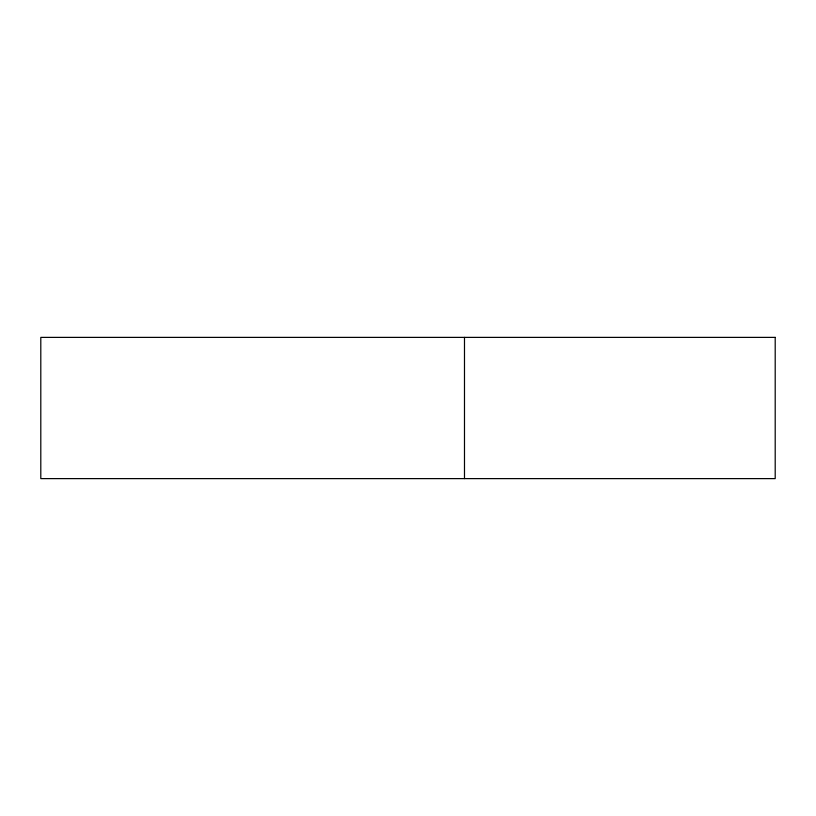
<?xml version="1.0" encoding="UTF-8"?>
<svg xmlns="http://www.w3.org/2000/svg" width="816" height="816" viewBox="0 0 816 816"><rect width="100%" height="100%" fill="white"/><g stroke="black" fill="none" stroke-linecap="round" stroke-linejoin="round"><path stroke-width="1.22" d="M464.488 337.385L464.488 478.615M775.2 337.385L40.8 337.385L40.8 478.615L775.2 478.615L775.2 337.385"/></g></svg>
